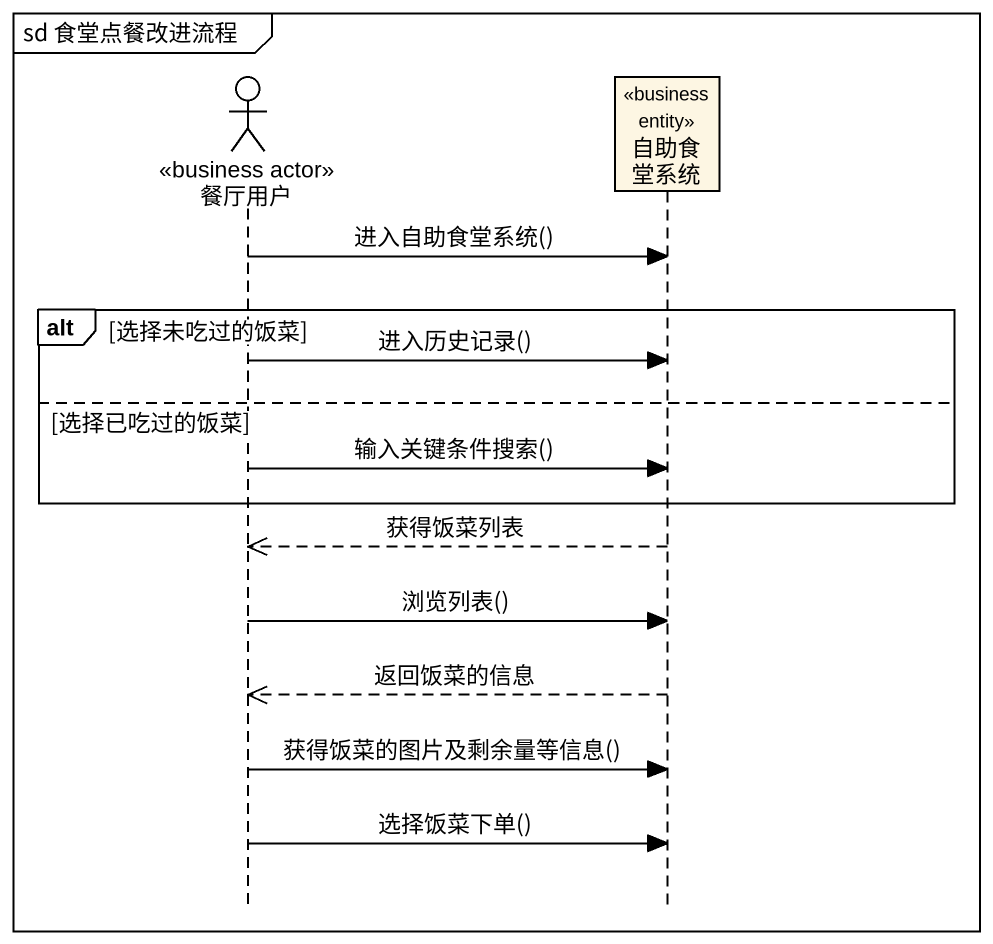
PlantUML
@startuml
mainframe sd 食堂点餐改进流程
hide footbox
actor 餐厅用户 <<business actor>>
participant 自助食堂系统 <<business entity>>

餐厅用户 -> 自助食堂系统 : 进入自助食堂系统()
alt 选择未吃过的饭菜
  餐厅用户 -> 自助食堂系统 : 进入历史记录()
else 选择已吃过的饭菜
  餐厅用户 -> 自助食堂系统 : 输入关键条件搜索()
end
自助食堂系统 -->> 餐厅用户 : 获得饭菜列表
餐厅用户 -> 自助食堂系统 : 浏览列表()
自助食堂系统 -->> 餐厅用户 : 返回饭菜的信息
餐厅用户 -> 自助食堂系统 : 获得饭菜的图片及剩余量等信息()
餐厅用户 -> 自助食堂系统 : 选择饭菜下单()
@enduml
